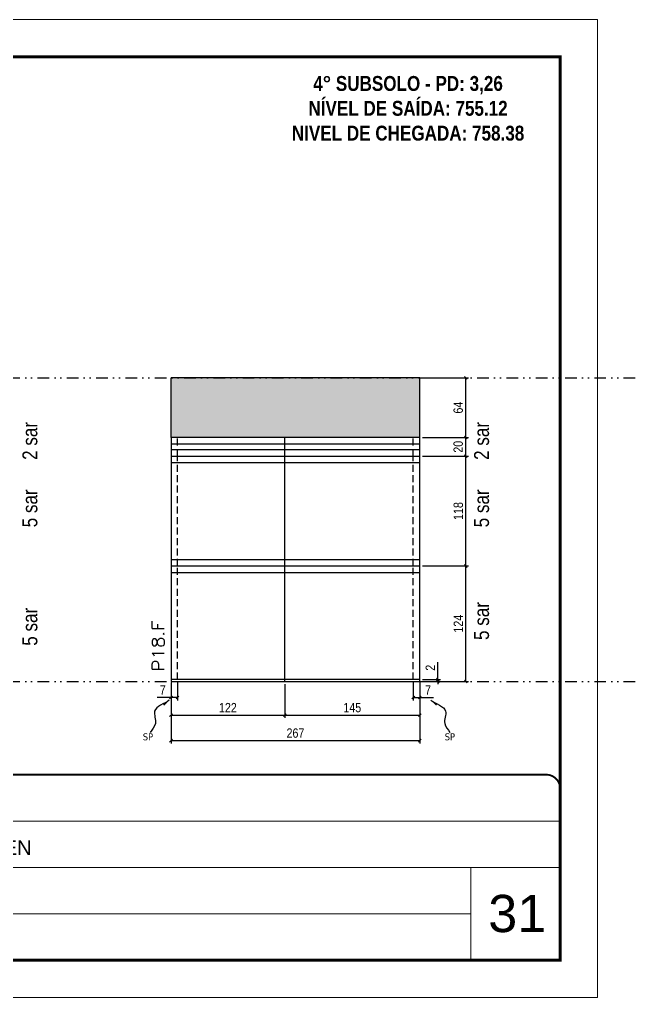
# Model space of a CAD drawing. Header units: millimetres. Extents: x 13777 to 27878, y -21631 to 6985.
# Drawn here: x 18475 to 19132, y -2105 to -1055 of the extents above; entities that cross this region are included whole.
import ezdxf

# ---------------------------------------------------------------- set-up
doc = ezdxf.new("R2010")
doc.units = ezdxf.units.MM
for name, pattern in [('CONTINUO', [0]), ('DASHED', [0.75, 0.5, -0.25]), ('DIVIDE2', [0.625, 0.25, -0.125, 0, -0.125, 0, -0.125]), ('HIDDEN', [0.375, 0.25, -0.125])]:
    doc.linetypes.add(name, pattern=pattern)
for name, color, linetype, lineweight in [('CARIMBO', 255, 'Continuous', 9), ('Folhas', 255, 'Continuous', 9), ('SARRAFO DE PRESSAO', 251, 'DASHED', 9), ('Texto Seção', 7, 'Continuous', 15)]:
    doc.layers.add(name, color=color, linetype=linetype, lineweight=lineweight)
for name, color, linetype in [('COTA', 241, 'Continuous'), ('NOMENCLATURA', 7, 'Continuous'), ('Nível', 160, 'Continuous'), ('Painéis', 200, 'Continuous'), ('SARR_2.2x7', 40, 'Continuous'), ('Sarrafo de Pressão', 42, 'HIDDEN'), ('texto', 7, 'Continuous')]:
    doc.layers.add(name, color=color, linetype=linetype)
doc.styles.add('ARIAL', font='arial.ttf')
doc.styles.add('ARIAL_NARROW', font='ARIALN.TTF', dxfattribs={"height": 0.2})
doc.styles.add('COTA TECNICA', font='techl___.ttf', dxfattribs={"height": 10})
doc.styles.add('COTA TECNICA-50', font='techl___.ttf', dxfattribs={"height": 10})
doc.styles.add('REGUA-120', font='ROMANS.shx', dxfattribs={"height": 15})
doc.styles.add('ROMANC', font='techb___.ttf', dxfattribs={"height": 2.5})
doc.styles.get("Standard").update_dxf_attribs({"font": 'arial.ttf'})
doc.styles.add('Tecnologia', font='')
doc.styles.get('Tecnologia').set_extended_font_data('Forgotten Futurist')
doc.dimstyles.new('COTA PAINEL-50', dxfattribs={"dimtxt": 10, "dimasz": 3, "dimexe": 3, "dimexo": 3, "dimgap": 3, "dimtad": 1, "dimdec": 1, "dimzin": 12, "dimdsep": 46, "dimtxsty": 'COTA TECNICA-50', "dimblk1": 'OBLIQUE', "dimblk2": 'OBLIQUE', "dimsah": 1, "dimcen": 0.9, "dimclrd": 4, "dimclre": 4, "dimclrt": 240, "dimadec": 1, "dimazin": 3, "dimtfac": 1, "dimtdec": 1, "dimtmove": 0, "dimatfit": 3, "dimfxl": 1, "dimtolj": 1, "dimtzin": 12, "dimarcsym": 0})
doc.dimstyles.new('PAINEL', dxfattribs={"dimtxt": 10, "dimasz": 3, "dimexe": 3, "dimexo": 3, "dimgap": 3, "dimtad": 1, "dimdec": 1, "dimzin": 12, "dimdsep": 46, "dimtxsty": 'COTA TECNICA', "dimblk1": 'OBLIQUE', "dimblk2": 'OBLIQUE', "dimsah": 1, "dimcen": 0.9, "dimclrd": 4, "dimclre": 4, "dimclrt": 240, "dimadec": 1, "dimazin": 3, "dimtfac": 1, "dimtdec": 1, "dimtmove": 0, "dimatfit": 3, "dimfxl": 1, "dimtolj": 1, "dimtzin": 12, "dimarcsym": 0})
doc.dimstyles.get("Standard").update_dxf_attribs({"dimtxt": 0.18, "dimasz": 0.18, "dimexe": 0.18, "dimexo": 0.0625, "dimgap": 0.09, "dimtad": 0, "dimtih": 1, "dimtoh": 1, "dimdec": 4, "dimzin": 0, "dimdsep": 46, "dimtxsty": 'Standard', "dimcen": 0.09, "dimadec": 0, "dimazin": 0, "dimtfac": 1, "dimtdec": 4, "dimtofl": 0, "dimtmove": 0, "dimatfit": 3, "dimfxl": 1, "dimtolj": 1, "dimtzin": 0, "dimarcsym": 0})

# ---------------------------------------------------------------- blocks, each defined once
blk = doc.blocks.new('9999999999')
at = {"color": 30, "linetype": 'CONTINUO'}
for p, q in [((98564.6, 34230.2), (98564.6, 34429.4)), ((98564.6, 34379.6), (99584, 34379.6)), ((98564.6, 34329.8), (99488, 34329.8)), ((99584, 34329.8), (99488, 34329.8)), ((99488, 34329.8), (99488, 34230.2)), ((98564.6, 34280), (99488, 34280))]:
    blk.add_line(p, q, dxfattribs=at)
at = {"color": 30, "linetype": 'CONTINUO', "const_width": 2}
blk.add_lwpolyline([(99584, 34230.2), (99584, 34414.4, 0.414214), (99569, 34429.4), (98229, 34429.4, 0.414214), (98214, 34414.4), (98214, 34245.2, 0.414214), (98229, 34230.2), (99584, 34230.2)], format="xyb", dxfattribs=at)
at = {"layer": 'Folhas'}
blk.add_lwpolyline([(98139, 34190.2), (99624, 34190.2), (99624, 35240.2), (98139, 35240.2)], close=True, dxfattribs=at)
at = {"layer": 'Folhas', "color": 30, "const_width": 3}
blk.add_lwpolyline([(98214, 34230.2), (99584, 34230.2), (99584, 35200.2), (98214, 35200.2)], close=True, dxfattribs=at)
at = {"color": 7, "linetype": 'Continuous', "ltscale": 5, "style": 'ARIAL'}
for s, height, p in [('SKR', 15.48, (98837.7, 34393.1)), ('LEAF LOEFGREN', 15.483, (98837.7, 34343.3)), ('4° SUBSOLO', 15.48, (98837.7, 34293.5)), ('NOVA SISTEMAS CONSTRUTIVOS', 11.059, (98263.2, 34267.2)), ('PILARES', 15.48, (98837.7, 34243.7))]:
    blk.add_text(s, height=height, dxfattribs=at).set_placement(p)
at = {"layer": 'Folhas', "color": 7, "style": 'Tecnologia', "width": 1.5}
for s, p in [('CLIENTE:', (98573.7, 34397.2)), ('OBRA:', (98573.7, 34347.3)), ('PAVIMENTO:', (98573.7, 34297.5)), ('PROJETO:', (98573.7, 34247.7))]:
    blk.add_text(s, height=14, dxfattribs=at).set_placement(p)
blk = doc.blocks.new('_Oblique')
at = {"color": 0, "linetype": 'ByBlock', "lineweight": -2}
blk.add_line((-0.5, -0.5), (0.5, 0.5), dxfattribs=at)
blk = doc.blocks.new('*D801')
at = {"layer": 'COTA', "color": 4, "lineweight": -2, "transparency": 16777216}
for p, q in [((18637.9, -1767), (18637.9, -1832.6)), ((18904.9, -1767), (18904.9, -1832.6)), ((18904.9, -1829.6), (18637.9, -1829.6))]:
    blk.add_line(p, q, dxfattribs=at)
at = {"layer": 'Defpoints', "color": 0, "transparency": 16777216}
for p in [(18637.9, -1764), (18904.9, -1764), (18637.9, -1829.6)]:
    blk.add_point(p, dxfattribs=at)
at = {"layer": 'COTA', "color": 4, "lineweight": -2, "transparency": 16777216, "xscale": 3, "yscale": 3, "zscale": 3, "rotation": 180}
blk.add_blockref('_Oblique', (18637.9, -1829.6), dxfattribs=at)
at = {"layer": 'COTA', "color": 4, "lineweight": -2, "transparency": 16777216, "xscale": 3, "yscale": 3, "zscale": 3}
blk.add_blockref('_Oblique', (18904.9, -1829.6), dxfattribs=at)
at = {"layer": 'COTA', "color": 240, "transparency": 16777216, "insert": (18771.4, -1821.5), "char_height": 10, "attachment_point": 5, "style": 'COTA TECNICA'}
blk.add_mtext('\\A1;267', dxfattribs=at)
blk = doc.blocks.new('*D802')
at = {"layer": 'COTA', "color": 4, "lineweight": -2, "transparency": 16777216}
for p, q in [((18897.9, -1767), (18897.9, -1786.3)), ((18904.9, -1769), (18904.9, -1786.3)), ((18897.9, -1783.3), (18904.9, -1783.3)), ((18904.9, -1783.3), (18919.6, -1783.3))]:
    blk.add_line(p, q, dxfattribs=at)
at = {"layer": 'Defpoints', "color": 0, "transparency": 16777216}
for p in [(18897.9, -1764), (18904.9, -1766), (18904.9, -1783.3)]:
    blk.add_point(p, dxfattribs=at)
at = {"layer": 'COTA', "color": 4, "lineweight": -2, "transparency": 16777216, "xscale": 3, "yscale": 3, "zscale": 3, "rotation": 180}
blk.add_blockref('_Oblique', (18897.9, -1783.3), dxfattribs=at)
at = {"layer": 'COTA', "color": 4, "lineweight": -2, "transparency": 16777216, "xscale": 3, "yscale": 3, "zscale": 3}
blk.add_blockref('_Oblique', (18904.9, -1783.3), dxfattribs=at)
at = {"layer": 'COTA', "color": 240, "transparency": 16777216, "insert": (18913.7, -1775.2), "char_height": 10, "attachment_point": 5, "style": 'COTA TECNICA-50'}
blk.add_mtext('\\A1;7', dxfattribs=at)
blk = doc.blocks.new('*D803')
at = {"layer": 'COTA', "color": 4, "lineweight": -2, "transparency": 16777216}
for p, q in [((18637.9, -1769), (18637.9, -1786.3)), ((18644.9, -1767), (18644.9, -1786.3)), ((18637.9, -1783.3), (18623.1, -1783.3)), ((18644.9, -1783.3), (18637.9, -1783.3))]:
    blk.add_line(p, q, dxfattribs=at)
at = {"layer": 'Defpoints', "color": 0, "transparency": 16777216}
for p in [(18637.9, -1766), (18644.9, -1764), (18637.9, -1783.3)]:
    blk.add_point(p, dxfattribs=at)
at = {"layer": 'COTA', "color": 4, "lineweight": -2, "transparency": 16777216, "xscale": 3, "yscale": 3, "zscale": 3, "rotation": 180}
blk.add_blockref('_Oblique', (18637.9, -1783.3), dxfattribs=at)
at = {"layer": 'COTA', "color": 4, "lineweight": -2, "transparency": 16777216, "xscale": 3, "yscale": 3, "zscale": 3}
blk.add_blockref('_Oblique', (18644.9, -1783.3), dxfattribs=at)
at = {"layer": 'COTA', "color": 240, "transparency": 16777216, "insert": (18629, -1775.2), "char_height": 10, "attachment_point": 5, "style": 'COTA TECNICA-50'}
blk.add_mtext('\\A1;7', dxfattribs=at)
blk = doc.blocks.new('*D804')
at = {"layer": 'COTA', "color": 4, "lineweight": -2, "transparency": 16777216}
for p, q in [((18924.1, -1764), (18924.1, -1745.2)), ((18907.9, -1764), (18927.1, -1764)), ((18907.9, -1766), (18927.1, -1766)), ((18924.1, -1766), (18924.1, -1764)), ((18924.1, -1766), (18924.1, -1769))]:
    blk.add_line(p, q, dxfattribs=at)
at = {"layer": 'Defpoints', "color": 0, "transparency": 16777216}
for p in [(18904.9, -1764), (18904.9, -1766), (18924.1, -1766)]:
    blk.add_point(p, dxfattribs=at)
at = {"layer": 'COTA', "color": 4, "lineweight": -2, "transparency": 16777216, "xscale": 3, "yscale": 3, "zscale": 3}
for p, rotation in [((18924.1, -1764), 270), ((18924.1, -1766), 90)]:
    blk.add_blockref('_Oblique', p, dxfattribs=dict(at, rotation=rotation))
at = {"layer": 'COTA', "color": 240, "transparency": 16777216, "insert": (18916.1, -1751.3), "char_height": 10, "attachment_point": 5, "rotation": 90, "style": 'COTA TECNICA-50'}
blk.add_mtext('\\A1;2', dxfattribs=at)
blk = doc.blocks.new('*D807')
at = {"layer": 'COTA', "color": 4, "lineweight": -2, "transparency": 16777216}
for p, q in [((18907.9, -1440), (18957.2, -1440)), ((18954.2, -1504), (18954.2, -1440)), ((18907.9, -1504), (18957.2, -1504))]:
    blk.add_line(p, q, dxfattribs=at)
at = {"layer": 'Defpoints', "color": 0, "transparency": 16777216}
for p in [(18904.9, -1440), (18954.2, -1440), (18904.9, -1504)]:
    blk.add_point(p, dxfattribs=at)
at = {"layer": 'COTA', "color": 4, "lineweight": -2, "transparency": 16777216, "xscale": 3, "yscale": 3, "zscale": 3}
for p, rotation in [((18954.2, -1440), 90), ((18954.2, -1504), 270)]:
    blk.add_blockref('_Oblique', p, dxfattribs=dict(at, rotation=rotation))
at = {"layer": 'COTA', "color": 240, "transparency": 16777216, "insert": (18946.1, -1472), "char_height": 10, "attachment_point": 5, "rotation": 90, "style": 'COTA TECNICA-50'}
blk.add_mtext('\\A1;64', dxfattribs=at)
blk = doc.blocks.new('*D805')
at = {"layer": 'COTA', "color": 4, "lineweight": -2, "transparency": 16777216}
for p, q in [((18907.9, -1524), (18957.2, -1524)), ((18954.2, -1642), (18954.2, -1524)), ((18907.9, -1642), (18957.2, -1642))]:
    blk.add_line(p, q, dxfattribs=at)
at = {"layer": 'Defpoints', "color": 0, "transparency": 16777216}
for p in [(18904.9, -1524), (18954.2, -1524), (18904.9, -1642)]:
    blk.add_point(p, dxfattribs=at)
at = {"layer": 'COTA', "color": 4, "lineweight": -2, "transparency": 16777216, "xscale": 3, "yscale": 3, "zscale": 3}
for p, rotation in [((18954.2, -1524), 90), ((18954.2, -1642), 270)]:
    blk.add_blockref('_Oblique', p, dxfattribs=dict(at, rotation=rotation))
at = {"layer": 'COTA', "color": 240, "transparency": 16777216, "insert": (18946.2, -1583), "char_height": 10, "attachment_point": 5, "rotation": 90, "style": 'COTA TECNICA-50'}
blk.add_mtext('\\A1;118', dxfattribs=at)
blk = doc.blocks.new('*D806')
at = {"layer": 'COTA', "color": 4, "lineweight": -2, "transparency": 16777216}
for p, q in [((18907.9, -1504), (18957.2, -1504)), ((18954.2, -1524), (18954.2, -1504)), ((18907.9, -1524), (18957.2, -1524))]:
    blk.add_line(p, q, dxfattribs=at)
at = {"layer": 'Defpoints', "color": 0, "transparency": 16777216}
for p in [(18904.9, -1504), (18954.2, -1504), (18904.9, -1524)]:
    blk.add_point(p, dxfattribs=at)
at = {"layer": 'COTA', "color": 4, "lineweight": -2, "transparency": 16777216, "xscale": 3, "yscale": 3, "zscale": 3}
for p, rotation in [((18954.2, -1504), 90), ((18954.2, -1524), 270)]:
    blk.add_blockref('_Oblique', p, dxfattribs=dict(at, rotation=rotation))
at = {"layer": 'COTA', "color": 240, "transparency": 16777216, "insert": (18946.1, -1514), "char_height": 10, "attachment_point": 5, "rotation": 90, "style": 'COTA TECNICA-50'}
blk.add_mtext('\\A1;20', dxfattribs=at)
blk = doc.blocks.new('*D808')
at = {"layer": 'COTA', "color": 4, "linetype": 'ByBlock', "lineweight": -2, "transparency": 16777216}
for p, q in [((18907.9, -1642), (18957.2, -1642)), ((18954.2, -1766), (18954.2, -1642)), ((18907.9, -1766), (18957.2, -1766))]:
    blk.add_line(p, q, dxfattribs=at)
at = {"layer": 'Defpoints', "color": 0, "linetype": 'ByBlock', "transparency": 16777216}
for p in [(18904.9, -1642), (18954.2, -1642), (18904.9, -1766)]:
    blk.add_point(p, dxfattribs=at)
at = {"layer": 'COTA', "color": 4, "linetype": 'ByBlock', "lineweight": -2, "transparency": 16777216, "xscale": 3, "yscale": 3, "zscale": 3}
for p, rotation in [((18954.2, -1642), 90), ((18954.2, -1766), 270)]:
    blk.add_blockref('_Oblique', p, dxfattribs=dict(at, rotation=rotation))
at = {"layer": 'COTA', "color": 240, "linetype": 'ByBlock', "transparency": 16777216, "insert": (18946.2, -1704), "char_height": 10, "attachment_point": 5, "rotation": 90, "style": 'COTA TECNICA'}
blk.add_mtext('\\A1;124', dxfattribs=at)
blk = doc.blocks.new('*D809')
at = {"layer": 'COTA', "color": 4, "linetype": 'ByBlock', "lineweight": -2, "transparency": 16777216}
for p, q in [((18907.9, -1642), (18957.2, -1642)), ((18954.2, -1766), (18954.2, -1642)), ((18907.9, -1766), (18957.2, -1766))]:
    blk.add_line(p, q, dxfattribs=at)
at = {"layer": 'Defpoints', "color": 0, "linetype": 'ByBlock', "transparency": 16777216}
for p in [(18904.9, -1642), (18954.2, -1642), (18904.9, -1766)]:
    blk.add_point(p, dxfattribs=at)
at = {"layer": 'COTA', "color": 4, "linetype": 'ByBlock', "lineweight": -2, "transparency": 16777216, "xscale": 3, "yscale": 3, "zscale": 3}
for p, rotation in [((18954.2, -1642), 90), ((18954.2, -1766), 270)]:
    blk.add_blockref('_Oblique', p, dxfattribs=dict(at, rotation=rotation))
at = {"layer": 'COTA', "color": 240, "linetype": 'ByBlock', "transparency": 16777216, "insert": (18946.2, -1704), "char_height": 10, "attachment_point": 5, "rotation": 90, "style": 'COTA TECNICA'}
blk.add_mtext('\\A1;124', dxfattribs=at)
blk = doc.blocks.new('*D810')
at = {"layer": 'COTA', "color": 4, "lineweight": -2, "transparency": 16777216}
for p, q in [((18759.9, -1769), (18759.9, -1805.2)), ((18904.9, -1769), (18904.9, -1805.2)), ((18759.9, -1802.2), (18904.9, -1802.2))]:
    blk.add_line(p, q, dxfattribs=at)
at = {"layer": 'Defpoints', "color": 0, "transparency": 16777216}
for p in [(18759.9, -1766), (18904.9, -1766), (18904.9, -1802.2)]:
    blk.add_point(p, dxfattribs=at)
at = {"layer": 'COTA', "color": 4, "lineweight": -2, "transparency": 16777216, "xscale": 3, "yscale": 3, "zscale": 3, "rotation": 180}
blk.add_blockref('_Oblique', (18759.9, -1802.2), dxfattribs=at)
at = {"layer": 'COTA', "color": 4, "lineweight": -2, "transparency": 16777216, "xscale": 3, "yscale": 3, "zscale": 3}
blk.add_blockref('_Oblique', (18904.9, -1802.2), dxfattribs=at)
at = {"layer": 'COTA', "color": 240, "transparency": 16777216, "insert": (18832.4, -1794.1), "char_height": 10, "attachment_point": 5, "style": 'COTA TECNICA'}
blk.add_mtext('\\A1;145', dxfattribs=at)
blk = doc.blocks.new('*D811')
at = {"layer": 'COTA', "color": 4, "lineweight": -2, "transparency": 16777216}
for p, q in [((18637.9, -1769), (18637.9, -1805.2)), ((18759.9, -1769), (18759.9, -1805.2)), ((18637.9, -1802.2), (18759.9, -1802.2))]:
    blk.add_line(p, q, dxfattribs=at)
at = {"layer": 'Defpoints', "color": 0, "transparency": 16777216}
for p in [(18637.9, -1766), (18759.9, -1766), (18759.9, -1802.2)]:
    blk.add_point(p, dxfattribs=at)
at = {"layer": 'COTA', "color": 4, "lineweight": -2, "transparency": 16777216, "xscale": 3, "yscale": 3, "zscale": 3, "rotation": 180}
blk.add_blockref('_Oblique', (18637.9, -1802.2), dxfattribs=at)
at = {"layer": 'COTA', "color": 4, "lineweight": -2, "transparency": 16777216, "xscale": 3, "yscale": 3, "zscale": 3}
blk.add_blockref('_Oblique', (18759.9, -1802.2), dxfattribs=at)
at = {"layer": 'COTA', "color": 240, "transparency": 16777216, "insert": (18698.9, -1794.1), "char_height": 10, "attachment_point": 5, "style": 'COTA TECNICA'}
blk.add_mtext('\\A1;122', dxfattribs=at)

msp = doc.modelspace()

# ---------------------------------------------------------------- hatches: boundary and pattern name
at = {"layer": 'COTA', "linetype": 'ByBlock'}
h = msp.add_hatch(dxfattribs=at)
h.set_pattern_fill('AR-CONC', color=256, scale=0.03)
h.set_pattern_definition([(50, (13195.7953, -12443.458), (5.46554, -0.4781726), [0.5715, -6.2865]), (355, (13195.7953, -12443.458), (-1.0573026, 5.7317054), [0.4572, -5.0292175]), (100.451445, (13196.251, -12443.498), (4.4082374, 5.2535326), [0.4857003, -5.3427073]), (46.1842, (13195.795, -12441.934), (8.1323712, -1.26127), [0.85725, -9.42975]), (96.63556, (13196.473, -12442.039), (7.122124, 7.4227837), [0.7285507, -8.014068]), (351.18415, (13195.795, -12441.934), (7.122124, 7.422784), [0.685799, -7.543792]), (21, (13196.5573, -12442.315), (4.5484317, -3.067956), [0.5715, -6.2865]), (326, (13196.5573, -12442.315), (1.8540609, 5.525639), [0.4572, -5.0292]), (71.451445, (13196.9364, -12442.5706), (6.4024926, 2.457683), [0.4857003, -5.3426981]), (37.5, (13195.7953, -12443.458), (0.0926581, 2.53665117), [0, -4.96824, 0, -5.1054, 0, -5.04825]), (7.5, (13195.7953, -12443.458), (2.0045899, 3.00541724), [0, -2.91084, 0, -4.85394, 0, -1.92405]), (327.5, (13194.096, -12443.458), (4.06771786, -0.17186232), [0, -1.905, 0, -5.9436, 0, -7.8867]), (317.5, (13193.334, -12443.458), (4.4438754, 0.7627947), [0, -2.4765, 0, -3.94716, 0, -5.6007])])
h.paths.add_polyline_path([(18904.88, -1504.02), (18904.88, -1440.02), (18637.88, -1440.02), (18637.88, -1504.02)])

# ---------------------------------------------------------------- linework, layer by layer
for p, q in [((18904.88, -1440.02), (18637.88, -1440.02)), ((18637.88, -1504.02), (18637.88, -1440.02)), ((18904.88, -1504.02), (18904.88, -1440.02))]:
    msp.add_line(p, q, dxfattribs=at)
at = {"layer": 'Nível', "color": 4, "linetype": 'DIVIDE2', "ltscale": 50}
for p, q in [((13777.11, -1440.02), (21531.15, -1440.02)), ((13777.11, -1766.02), (21531.15, -1766.02))]:
    msp.add_line(p, q, dxfattribs=at)
at = {"layer": 'Painéis'}
for p, q in [((18904.88, -1504.02), (18637.88, -1504.02)), ((18637.88, -1504.02), (18637.88, -1764.02)), ((18759.88, -1766.02), (18759.88, -1504.02)), ((18904.88, -1764.02), (18904.88, -1504.02)), ((18637.88, -1524.02), (18904.88, -1524.02)), ((18637.88, -1642.02), (18904.88, -1642.02))]:
    msp.add_line(p, q, dxfattribs=at)
msp.add_lwpolyline([(18904.88, -1764.02), (18637.88, -1764.02), (18637.88, -1766.02), (18904.88, -1766.02)], close=True, dxfattribs=at)
at = {"layer": 'SARR_2.2x7'}
for p, q in [((18637.88, -1511.02), (18904.88, -1511.02)), ((18637.88, -1517.02), (18904.88, -1517.02)), ((18637.88, -1531.02), (18904.88, -1531.02)), ((18637.88, -1635.02), (18904.88, -1635.02)), ((18637.88, -1649.02), (18904.88, -1649.02))]:
    msp.add_line(p, q, dxfattribs=at)
at = {"layer": 'Sarrafo de Pressão', "ltscale": 30}
for p, q in [((18644.88, -1524.02), (18644.88, -1504.02)), ((18897.88, -1524.02), (18897.88, -1504.02)), ((18644.88, -1642.02), (18644.88, -1524.02)), ((18897.88, -1642.02), (18897.88, -1524.02)), ((18644.88, -1764.02), (18644.88, -1642.02)), ((18897.88, -1764.02), (18897.88, -1642.02))]:
    msp.add_line(p, q, dxfattribs=at)

# ---------------------------------------------------------------- block references
at = {"layer": 'SARRAFO DE PRESSAO', "color": 6, "linetype": 'ByBlock'}
msp.add_blockref('9999999999', (-80528.51, -36295.5), dxfattribs=at)

# ---------------------------------------------------------------- texts
at = {"layer": 'CARIMBO', "style": 'ARIAL'}
msp.add_text('31', height=40, dxfattribs=at).set_placement((18978.33, -2035.15))
at = {"layer": 'NOMENCLATURA', "style": 'ARIAL_NARROW'}
for s, p in [('2 sar', (18494.39, -1528.14)), ('2 sar', (18979.12, -1528.14)), ('5 sar', (18494.39, -1600.5)), ('5 sar', (18979.12, -1600.5)), ('5 sar', (18494.39, -1727.69)), ('5 sar', (18979.12, -1721.5))]:
    msp.add_text(s, height=16, rotation=90, dxfattribs=at).set_placement(p)
at = {"layer": 'NOMENCLATURA', "color": 2, "insert": (18892.25, -1089.24), "char_height": 16, "attachment_point": 2, "style": 'ROMANC'}
msp.add_mtext_dynamic_manual_height_columns('\\P4° SUBSOLO - PD: 3,26\\PNÍVEL DE SAÍDA: 755.12\\PNIVEL DE CHEGADA: 758.38', width=300.2766, gutter_width=1, heights=[0], dxfattribs=at)
at = {"layer": 'texto', "color": 0, "char_height": 7.5, "attachment_point": 5}
for insert in [(18613.1, -1825.51), (18937.13, -1825.51)]:
    msp.add_mtext('{\\fTahoma|b0|i0|c0|p34;\\C4;SP}', dxfattribs=dict(at, insert=insert))
at = {"layer": 'Texto Seção', "style": 'REGUA-120', "width": 1.1}
msp.add_text('P18.F', height=13, rotation=90, dxfattribs=at).set_placement((18630.63, -1755.25))

# ---------------------------------------------------------------- dimensions: what is measured, and where the dimension line sits
at = {"layer": 'COTA'}
for base, p1, p2, angle, picture, middle in [((18954.25, -1440.02), (18904.88, -1504.02), (18904.88, -1440.02), 90, '*D807', (18946.14, -1472.02)), ((18954.25, -1524.02), (18904.88, -1642.02), (18904.88, -1524.02), 90, '*D805', (18946.15, -1583.02)), ((18637.88, -1783.26), (18644.88, -1764.02), (18637.88, -1766.02), 180, '*D803', (18629.01, -1775.18))]:
    dim = msp.add_linear_dim(base=base, p1=p1, p2=p2, angle=angle, dimstyle='COTA PAINEL-50', dxfattribs=at)
    dim.commit()
    dim.dimension.update_dxf_attribs({"geometry": picture, "text_midpoint": middle})
for base, p1, p2, picture, middle in [((18954.25, -1504.02), (18904.88, -1524.02), (18904.88, -1504.02), '*D806', (18954.25, -1514.02)), ((18924.14, -1766.02), (18904.88, -1764.02), (18904.88, -1766.02), '*D804', (18924.14, -1751.27))]:
    dim = msp.add_linear_dim(base=base, p1=p1, p2=p2, angle=90, dimstyle='COTA PAINEL-50', dxfattribs=at)
    dim.commit()
    dim.dimension.update_dxf_attribs({"geometry": picture, "text_midpoint": middle, "dimtype": 160})
at = {"layer": 'COTA', "linetype": 'ByBlock'}
for picture in ['*D808', '*D809']:
    dim = msp.add_aligned_dim(p1=(18904.88, -1766.02), p2=(18904.88, -1642.02), distance=-49.37, dimstyle='PAINEL', dxfattribs=at)
    dim.commit()
    dim.dimension.update_dxf_attribs({"geometry": picture, "text_midpoint": (18946.17, -1704.02)})
at = {"layer": 'COTA'}
dim = msp.add_linear_dim(base=(18637.88, -1829.63), p1=(18904.88, -1764.02), p2=(18637.88, -1764.02), angle=180, dimstyle='PAINEL', override={"dimarcsym": 2}, dxfattribs=at)
dim.commit()
dim.dimension.update_dxf_attribs({"geometry": '*D801', "text_midpoint": (18771.38, -1821.53)})
for base, p1, p2, dimstyle, picture, middle in [((18759.88, -1802.2), (18637.88, -1766.02), (18759.88, -1766.02), 'PAINEL', '*D811', (18698.88, -1794.14)), ((18904.88, -1783.26), (18897.88, -1764.02), (18904.88, -1766.02), 'COTA PAINEL-50', '*D802', (18913.74, -1775.18))]:
    dim = msp.add_linear_dim(base=base, p1=p1, p2=p2, dimstyle=dimstyle, dxfattribs=at)
    dim.commit()
    dim.dimension.update_dxf_attribs({"geometry": picture, "text_midpoint": middle})
dim = msp.add_linear_dim(base=(18904.88, -1802.2), p1=(18759.88, -1766.02), p2=(18904.88, -1766.02), dimstyle='PAINEL', override={"dimtmove": 1}, dxfattribs=at)
dim.commit()
dim.dimension.update_dxf_attribs({"geometry": '*D810', "text_midpoint": (18832.38, -1794.09)})

# ---------------------------------------------------------------- leaders
at = {"layer": 'COTA', "path_type": 1}
for points in [[(18636.05, -1786.2), (18620.26, -1798.03), (18621.19, -1811.04), (18615.64, -1820.82)], [(18916.71, -1786.2), (18932.49, -1798.03), (18931.57, -1811.04), (18937.12, -1820.82)]]:
    msp.add_leader(points, dimstyle='Standard', override={"dimasz": 8}, dxfattribs=at)

doc.saveas('drawing.dxf')
